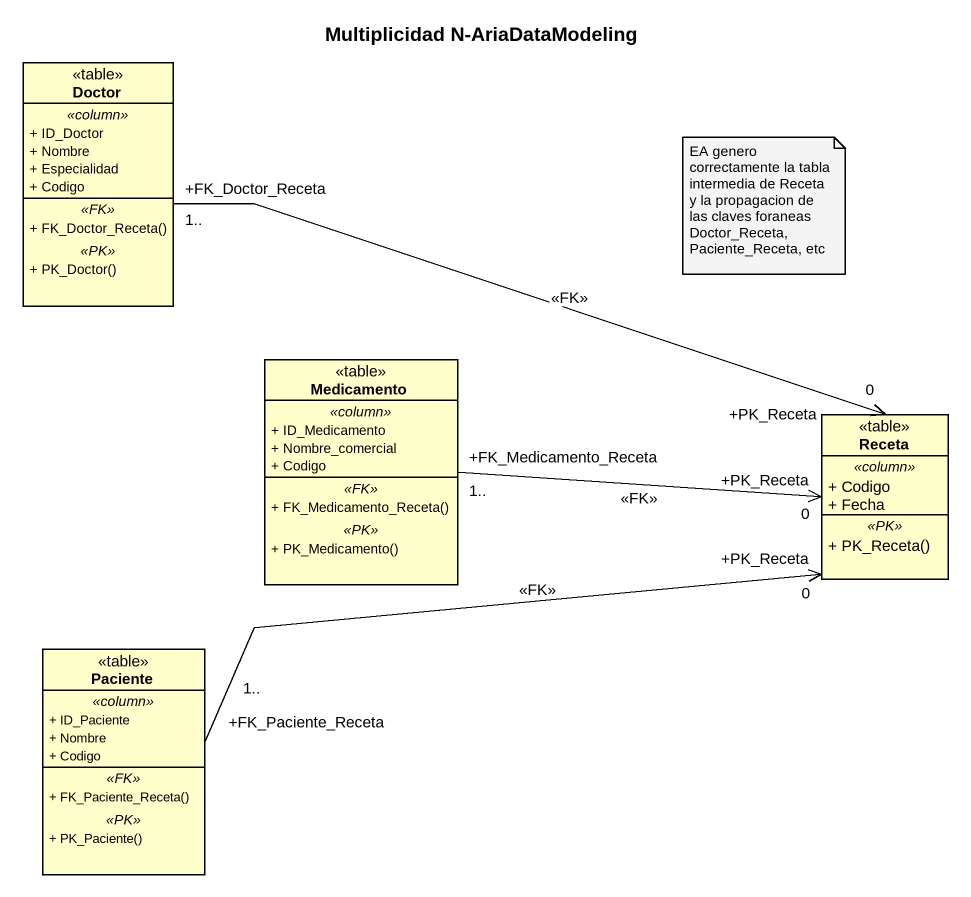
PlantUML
@startuml
title Multiplicidad N-AriaDataModeling
hide circle
hide empty members
skinparam classAttributeIconSize 0
class Doctor <<table>> {
  .. <<column>> ..
  + ID_Doctor
  + Nombre
  + Especialidad
  + Codigo
  .. <<FK>> ..
  + FK_Doctor_Receta()
  .. <<PK>> ..
  + PK_Doctor()
}
class Medicamento <<table>> {
  .. <<column>> ..
  + ID_Medicamento
  + Nombre_comercial
  + Codigo
  .. <<FK>> ..
  + FK_Medicamento_Receta()
  .. <<PK>> ..
  + PK_Medicamento()
}
class Receta <<table>> {
  .. <<column>> ..
  + Codigo
  + Fecha
  .. <<PK>> ..
  + PK_Receta()
}
class Paciente <<table>> {
  .. <<column>> ..
  + ID_Paciente
  + Nombre
  + Codigo
  .. <<FK>> ..
  + FK_Paciente_Receta()
  .. <<PK>> ..
  + PK_Paciente()
}
Doctor "+FK_Doctor_Receta\n1.." -right-> "+PK_Receta\n0" Receta : <<FK>>
Medicamento "+FK_Medicamento_Receta\n1.." -right-> "+PK_Receta\n0" Receta : <<FK>>
Paciente "+FK_Paciente_Receta\n1.." -right-> "+PK_Receta\n0" Receta : <<FK>>
note as N1
  EA genero correctamente la tabla intermedia de Receta y la propagacion de las claves foraneas Doctor_Receta, Paciente_Receta, etc
end note
@enduml
